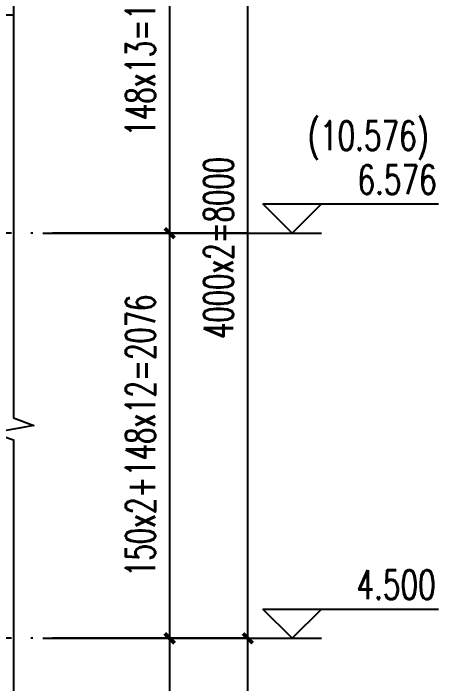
# Model space of a CAD drawing. Extents: x 307762 to 522490, y -326758 to -245675.
# Drawn here: x 454331 to 456508, y -261296 to -257862 of the extents above; entities that cross this region are included whole.
import ezdxf

# ---------------------------------------------------------------- set-up
doc = ezdxf.new("R2010")
doc.units = 0
doc.header["$LTSCALE"] = 1000
doc.header["$MEASUREMENT"] = 0
doc.linetypes.add('DOTE', pattern=[2.42, 2, -0.2, 0.02, -0.2])
doc.layers.get('0').update_dxf_attribs({"linetype": 'CONTINUOUS'})
doc.layers.get('Defpoints').update_dxf_attribs({"color": 6, "linetype": 'CONTINUOUS'})
for name, color, linetype in [('DIM_ELEV', 3, 'CONTINUOUS'), ('DIM_SYMB', 3, 'CONTINUOUS'), ('DOTE', 1, 'DOTE'), ('PUB_DIM', 3, 'CONTINUOUS'), ('PUB_TEXT', 7, 'CONTINUOUS')]:
    doc.layers.add(name, color=color, linetype=linetype)
doc.styles.add('_TCH_DIM', font='SIMPLEX', dxfattribs={"bigfont": 'GBCBIG'})
doc.styles.add('DIM_FONT', font='SIMPLEX.shx', dxfattribs={"width": 0.65})
doc.dimstyles.new('DIMN50', dxfattribs={"dimscale": 0.5, "dimtxt": 300, "dimasz": 100, "dimexe": 250, "dimexo": 300, "dimgap": 150, "dimtad": 1, "dimdec": 0, "dimzin": 0, "dimdsep": 46, "dimtxsty": 'DIM_FONT', "dimblk": 'ARCHTICK', "dimcen": 0.09, "dimclrt": 7, "dimazin": 2, "dimtfac": 1, "dimtdec": 0, "dimtix": 1, "dimtmove": 2, "dimatfit": 3, "dimfxl": 0, "dimtolj": 1, "dimtzin": 0, "dimarcsym": 0})

# ---------------------------------------------------------------- blocks, each defined once
blk = doc.blocks.new('_ArchTick')
at = {"color": 0, "linetype": 'ByBlock', "const_width": 0.4}
blk.add_lwpolyline([(-0.5, -0.5), (0.5, 0.5)], dxfattribs=at)
blk = doc.blocks.new('*D846')
at = {"layer": 'Defpoints', "color": 0}
for p in [(454331.3, -261064.2), (455531.3, -261064.2), (454331.3, -265564.2)]:
    blk.add_point(p, dxfattribs=at)
at = {"layer": 'PUB_DIM', "color": 0, "lineweight": -2}
for p, q in [((454481.3, -261064.2), (455656.3, -261064.2)), ((455531.3, -265564.2), (455531.3, -261064.2)), ((454481.3, -265564.2), (455656.3, -265564.2))]:
    blk.add_line(p, q, dxfattribs=at)
at = {"layer": 'PUB_DIM', "color": 0, "lineweight": -2, "xscale": 50, "yscale": 50, "zscale": 50}
for p, rotation in [((455531.3, -261064.2), 90), ((455531.3, -265564.2), 270)]:
    blk.add_blockref('_ArchTick', p, dxfattribs=dict(at, rotation=rotation))
at = {"layer": 'PUB_DIM', "color": 7, "insert": (455381.3, -263314.2), "char_height": 150, "attachment_point": 5, "rotation": 90, "style": 'DIM_FONT'}
blk.add_mtext('\\A1;4500', dxfattribs=at)
blk = doc.blocks.new('*D847')
at = {"layer": 'Defpoints', "color": 0}
for p in [(454331.3, -257064.2), (455531.3, -257064.2), (454331.3, -261064.2)]:
    blk.add_point(p, dxfattribs=at)
at = {"layer": 'PUB_DIM', "color": 0, "lineweight": -2}
for p, q in [((454481.3, -257064.2), (455656.3, -257064.2)), ((455531.3, -261064.2), (455531.3, -257064.2)), ((454481.3, -261064.2), (455656.3, -261064.2))]:
    blk.add_line(p, q, dxfattribs=at)
at = {"layer": 'PUB_DIM', "color": 0, "lineweight": -2, "xscale": 50, "yscale": 50, "zscale": 50}
for p, rotation in [((455531.3, -257064.2), 90), ((455531.3, -261064.2), 270)]:
    blk.add_blockref('_ArchTick', p, dxfattribs=dict(at, rotation=rotation))
at = {"layer": 'PUB_DIM', "color": 7, "insert": (455381.3, -259064.2), "char_height": 150, "attachment_point": 5, "rotation": 90, "style": 'DIM_FONT'}
blk.add_mtext('\\A1;4000x2=8000', dxfattribs=at)
blk = doc.blocks.new('*D854')
at = {"layer": 'Defpoints', "color": 0}
for p in [(454331.3, -261064.2), (455131.3, -261064.2), (454331.3, -263314.2)]:
    blk.add_point(p, dxfattribs=at)
at = {"layer": 'PUB_DIM', "color": 0, "lineweight": -2}
for p, q in [((454481.3, -261064.2), (455256.3, -261064.2)), ((455131.3, -263314.2), (455131.3, -261064.2)), ((454481.3, -263314.2), (455256.3, -263314.2))]:
    blk.add_line(p, q, dxfattribs=at)
at = {"layer": 'PUB_DIM', "color": 0, "lineweight": -2, "xscale": 50, "yscale": 50, "zscale": 50}
for p, rotation in [((455131.3, -261064.2), 90), ((455131.3, -263314.2), 270)]:
    blk.add_blockref('_ArchTick', p, dxfattribs=dict(at, rotation=rotation))
at = {"layer": 'PUB_DIM', "color": 7, "insert": (454981.3, -262189.2), "char_height": 150, "attachment_point": 5, "rotation": 90, "style": 'DIM_FONT'}
blk.add_mtext('\\A1;150x15=2250', dxfattribs=at)
blk = doc.blocks.new('*D855')
at = {"layer": 'Defpoints', "color": 0}
for p in [(454331.3, -258988.2), (455131.3, -258988.2), (454331.3, -261064.2)]:
    blk.add_point(p, dxfattribs=at)
at = {"layer": 'PUB_DIM', "color": 0, "lineweight": -2}
for p, q in [((454481.3, -258988.2), (455256.3, -258988.2)), ((455131.3, -261064.2), (455131.3, -258988.2)), ((454481.3, -261064.2), (455256.3, -261064.2))]:
    blk.add_line(p, q, dxfattribs=at)
at = {"layer": 'PUB_DIM', "color": 0, "lineweight": -2, "xscale": 50, "yscale": 50, "zscale": 50}
for p, rotation in [((455131.3, -258988.2), 90), ((455131.3, -261064.2), 270)]:
    blk.add_blockref('_ArchTick', p, dxfattribs=dict(at, rotation=rotation))
at = {"layer": 'PUB_DIM', "color": 7, "insert": (454981.3, -260026.2), "char_height": 150, "attachment_point": 5, "rotation": 90, "style": 'DIM_FONT'}
blk.add_mtext('\\A1;150x2+148x12=2076', dxfattribs=at)
blk = doc.blocks.new('*D856')
at = {"layer": 'Defpoints', "color": 0}
for p in [(454331.3, -257064.2), (455131.3, -257064.2), (454331.3, -258988.2)]:
    blk.add_point(p, dxfattribs=at)
at = {"layer": 'PUB_DIM', "color": 0, "lineweight": -2}
for p, q in [((454481.3, -257064.2), (455256.3, -257064.2)), ((455131.3, -258988.2), (455131.3, -257064.2)), ((454481.3, -258988.2), (455256.3, -258988.2))]:
    blk.add_line(p, q, dxfattribs=at)
at = {"layer": 'PUB_DIM', "color": 0, "lineweight": -2, "xscale": 50, "yscale": 50, "zscale": 50}
for p, rotation in [((455131.3, -257064.2), 90), ((455131.3, -258988.2), 270)]:
    blk.add_blockref('_ArchTick', p, dxfattribs=dict(at, rotation=rotation))
at = {"layer": 'PUB_DIM', "color": 7, "insert": (454981.3, -258026.2), "char_height": 150, "attachment_point": 5, "rotation": 90, "style": 'DIM_FONT'}
blk.add_mtext('\\A1;148x13=1924', dxfattribs=at)

msp = doc.modelspace()

# ---------------------------------------------------------------- linework, layer by layer
at = {"layer": 'DIM_ELEV'}
for p, q in [((455758, -258988.2), (455608, -258838.2)), ((455608, -258838.2), (456508, -258838.2)), ((455758, -258988.2), (455908, -258838.2)), ((454896.9, -258988.2), (455908, -258988.2)), ((455758, -261064.2), (455608, -260914.2)), ((455608, -260914.2), (456508, -260914.2)), ((455758, -261064.2), (455908, -260914.2)), ((454896.9, -261064.2), (455908, -261064.2))]:
    msp.add_line(p, q, dxfattribs=at)
at = {"layer": 'DIM_SYMB'}
for points in [[(454331.3, -248614.2), (454331.3, -259935.3), (454436.3, -259973.5), (454226.3, -260010.5), (454331.3, -260047.8), (454331.3, -271368.9)], [(443608.7, -257869.9), (448913.8, -257869.9), (448952, -257764.9), (448989, -257974.9), (449026.3, -257869.9), (454331.3, -257869.9)]]:
    msp.add_lwpolyline(points, dxfattribs=at)
at = {"layer": 'DOTE', "ltscale": 0.5}
for p, q in [((455531.3, -258988.2), (442830.7, -258988.2)), ((455531.3, -261064.2), (442830.7, -261064.2))]:
    msp.add_line(p, q, dxfattribs=at)

# ---------------------------------------------------------------- texts
at = {"layer": 'PUB_TEXT', "style": '_TCH_DIM', "width": 0.705882}
for s, p in [('(10.576)', (455838, -258563.2)), ('6.576', (456093, -258788.2)), ('4.500', (456088, -260864.2))]:
    msp.add_text(s, height=148.75, dxfattribs=at).set_placement(p)

# ---------------------------------------------------------------- dimensions: what is measured, and where the dimension line sits
at = {"layer": 'PUB_DIM'}
for p1, p2, distance, text, picture, middle in [((454331.3, -261064.2), (454331.3, -257064.2), -1200, '4000x2=8000', '*D847', (455381.3, -259064.2)), ((454331.3, -258988.2), (454331.3, -257064.2), -800, '148x13=1924', '*D856', (454981.3, -258026.2)), ((454331.3, -261064.2), (454331.3, -258988.2), -800, '150x2+148x12=2076', '*D855', (454981.3, -260026.2)), ((454331.3, -263314.2), (454331.3, -261064.2), -800, '150x15=2250', '*D854', (454981.3, -262189.2))]:
    dim = msp.add_aligned_dim(p1=p1, p2=p2, distance=distance, text=text, dimstyle='DIMN50', dxfattribs=at)
    dim.commit()
    dim.dimension.update_dxf_attribs({"geometry": picture, "text_midpoint": middle})
dim = msp.add_aligned_dim(p1=(454331.3, -265564.2), p2=(454331.3, -261064.2), distance=-1200, dimstyle='DIMN50', dxfattribs=at)
dim.commit()
dim.dimension.update_dxf_attribs({"geometry": '*D846', "text_midpoint": (455381.3, -263314.2)})

doc.saveas('drawing.dxf')
